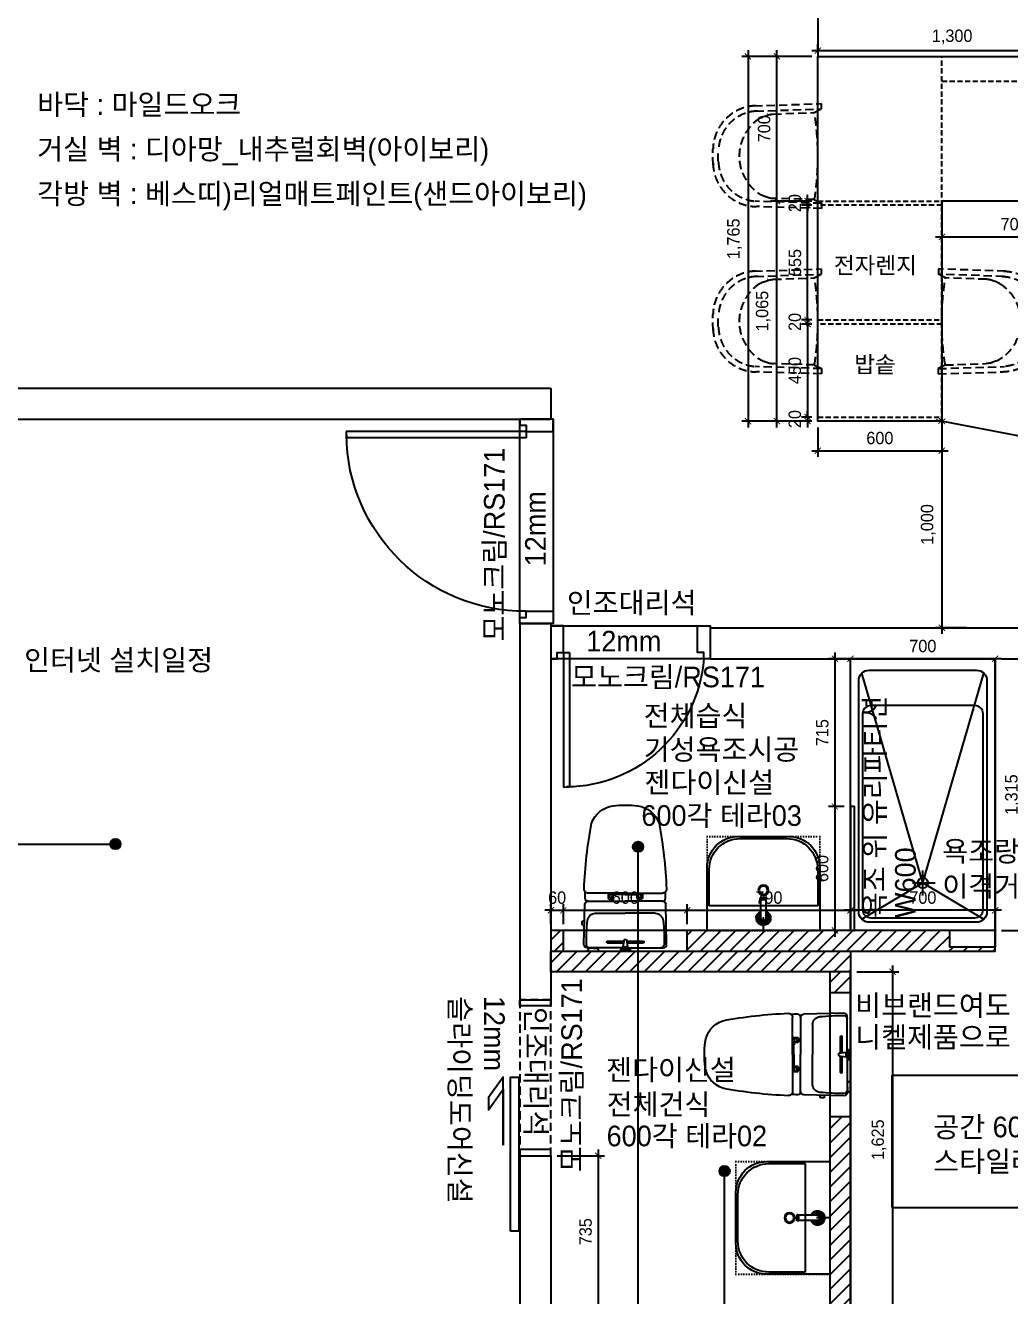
# Model space of a CAD drawing. Header units: inches. Extents: x 180277 to 249577, y 30223 to 92457.
# Drawn here: x 187395 to 192163, y 58003 to 64155 of the extents above; entities that cross this region are included whole.
import ezdxf

# ---------------------------------------------------------------- set-up
doc = ezdxf.new("R2010")
doc.units = ezdxf.units.IN
doc.header["$LTSCALE"] = 50
doc.header["$MEASUREMENT"] = 0
doc.header["$PDSIZE"] = 700.071425
for name, pattern in [('DASHED', [0.75, 0.5, -0.25]), ('DASHEDX2', [1.5, 1, -0.5]), ('DH-HID2', [1.2, 0.8, -0.4]), ('DOT', [0.25, 0, -0.25]), ('HIDDEN', [0.375, 0.25, -0.125])]:
    doc.linetypes.add(name, pattern=pattern)
for name, color, linetype in [('0-ELC TEXT', 7, 'Continuous'), ('02-WAL', 2, 'Continuous'), ('03-WAL NEW', 3, 'Continuous'), ('06-FUR', 6, 'Continuous'), ('07-DIM WAL', 5, 'Continuous'), ('2-con', 2, 'Continuous'), ('CO-BATH', 6, 'Continuous'), ('CO-DO-FR', 7, 'Continuous'), ('CO-DOOR', 8, 'Continuous'), ('fin', 5, 'Continuous'), ('FU-FURM', 251, 'DH-HID2'), ('FUR', 8, 'DASHED'), ('HL', 6, 'HIDDEN'), ('도면층4', 4, 'Continuous'), ('도면층5', 5, 'Continuous')]:
    doc.layers.add(name, color=color, linetype=linetype)
doc.styles.add('HY 울릉도 L', font='')
doc.styles.add('코레일둥고', font='Korail_Round_Gothic_Medium.ttf')
doc.styles.get('HY 울릉도 L').set_extended_font_data('HY울릉도L')
doc.dimstyles.new('30', dxfattribs={"dimscale": 30, "dimtxt": 2, "dimasz": 1, "dimexe": 1, "dimexo": 1, "dimgap": 1, "dimtad": 1, "dimdec": 0, "dimrnd": 0.05, "dimdsep": 46, "dimlunit": 6, "dimtxsty": 'HY 울릉도 L', "dimblk": 'ARCHTICK', "dimcen": 2.5, "dimdle": 1, "dimclrd": 133, "dimclre": 133, "dimclrt": 30, "dimadec": 0, "dimazin": 0, "dimtfac": 1, "dimtdec": 0, "dimtix": 1, "dimtmove": 2, "dimatfit": 3, "dimldrblk": 'ARCHTICK', "dimfxl": 0, "dimlwd": -1, "dimlwe": -1, "dimarcsym": 0})
pattern_1 = [(45, (109350.66, 0), (-35.35534, 35.35534), [])]

# ---------------------------------------------------------------- blocks, each defined once
blk = doc.blocks.new('fff')
at = {"layer": '02-WAL'}
blk.add_line((80428, 62807.5), (80588, 62807.5), dxfattribs=at)
at = {"layer": '2-con'}
for p, q in [((80438, 66372.5), (80438, 67107.5)), ((80588, 66372.5), (80588, 67107.5)), ((82038, 65382.5), (82038, 67107.5)), ((82238, 65982.5), (82238, 66622.5)), ((82238, 66622.5), (82888, 66622.5)), ((80438, 66372.5), (80588, 66372.5)), ((82238, 65982.5), (82888, 65982.5)), ((80438, 63797.5), (80438, 65617.5)), ((80438, 65617.5), (80588, 65617.5)), ((80588, 63937.5), (80588, 65617.5)), ((82038, 65382.5), (82738, 65382.5)), ((82738, 65382.5), (82738, 63967.5)), ((80588, 63797.5), (80588, 63937.5)), ((81358, 63817.5), (81358, 63967.5)), ((81358, 63967.5), (82738, 63967.5)), ((80438, 63797.5), (80588, 63797.5)), ((81358, 63817.5), (82958, 63817.5)), ((76738, 62807.5), (80588, 62807.5)), ((80588, 62657.5), (80588, 62807.5)), ((76588, 62657.5), (80588, 62657.5)), ((81880, 61052.5), (84943, 61052.5)), ((81880, 60812.5), (81880, 61052.5))]:
    blk.add_line(p, q, dxfattribs=at)
at = {"layer": '도면층4'}
for p, q in [((80648, 63937.5), (80648, 64588.1)), ((80648, 64588.1), (80678, 64587.5)), ((80678, 63937.5), (80678, 64587.5)), ((81358, 63967.5), (80588, 63967.5)), ((80648, 63937.5), (80678, 63937.5)), ((80438, 63797.5), (80438, 62807.5)), ((80588, 63807.5), (81358, 63807.5)), ((80598, 62807.5), (80598, 63797.5)), ((79597.4, 62867.5), (79598, 62897.5)), ((80468, 62897.5), (79598, 62897.5)), ((80468, 62867.5), (80468, 62897.5)), ((80468, 62867.5), (79597.4, 62867.5))]:
    blk.add_line(p, q, dxfattribs=at)
for points in [[(80588, 63967.5), (80618, 63967.5), (80618, 63937.5), (80648, 63937.5), (80648, 63807.5), (80618, 63807.5), (80618, 63807.5), (80588, 63807.5), (80588, 63967.5)], [(81358, 63967.5), (81328, 63967.5), (81328, 63937.5), (81298, 63937.5), (81298, 63807.5), (81328, 63807.5), (81328, 63807.5), (81358, 63807.5), (81358, 63967.5)], [(80438, 63797.5), (80438, 63767.5), (80468, 63767.5), (80468, 63737.5), (80598, 63737.5), (80598, 63767.5), (80598, 63767.5), (80598, 63797.5), (80438, 63797.5)], [(80438, 62807.5), (80438, 62837.5), (80468, 62837.5), (80468, 62867.5), (80598, 62867.5), (80598, 62837.5), (80598, 62837.5), (80598, 62807.5), (80438, 62807.5)]]:
    blk.add_lwpolyline(points, dxfattribs=at)
at = {"layer": '도면층5'}
for centre, radius, start, end in [((80658.1, 63915.9), 671.9, 4.40731, 89.57837), ((80461.2, 62874), 863.5, 89.54883, 179.43645)]:
    blk.add_arc(centre, radius, start, end, dxfattribs=at)
blk = doc.blocks.new('A$C4B2D31F0')
at = {"layer": 'fin', "color": 4}
for p, q in [((185, 690.9), (20.4, 690.9)), ((37.2, 692.3), (24.7, 692.3)), ((37.2, 692.3), (49.7, 692.3)), ((200.9, 690.9), (365.5, 690.9)), ((47.7, 523.7), (192.9, 523.7)), ((338.2, 523.7), (192.9, 523.7)), ((12.6, 465.9), (192.9, 465.9)), ((373.3, 465.9), (192.9, 465.9)), ((192.9, 426.6), (13.7, 426.6)), ((192.9, 426.6), (372.2, 426.6))]:
    blk.add_line(p, q, dxfattribs=at)
for points in [[(20.4, 690.9), (7.9, 690.9, 0.421209), (-7.1, 675.5), (-2.4, 480.5, 0.001659)], [(365.5, 690.9), (378, 690.9, -0.421209), (392.9, 675.5), (388.3, 480.5, -0.001659)], [(12.6, 465.9, 0.371724), (-1.8, 451.2, 0.003515), (-1, 420.3, 0.320541)], [(373.3, 465.9, -0.371724), (387.7, 451.2, -0.003515), (386.9, 420.3, -0.320541)]]:
    blk.add_lwpolyline(points, format="xyb", dxfattribs=at)
for centre, radius, start, end in [((20.4, 674.9), 16, 90, 179.31159), ((24.7, 707.3), 15, 180, 270), ((49.7, 707.3), 15, 270, 0), ((365.5, 674.9), 16, 0.68841, 90), ((1004.3, 663.1), 1000, 179.31159, 185.94375), ((-618.4, 663.1), 1000, 354.05625, 0.68841), ((49.4, 563.7), 40, 185.94375, 267.51291), ((336.5, 563.7), 40, 272.48709, 354.05625), ((12.6, 480.9), 15, 181.36509, 270), ((373.3, 480.9), 15, 270, 358.63491), ((13.7, 406.6), 20, 90, 182.3333), ((2197.7, 495.6), 2205.9, 182.3333, 190.60807), ((-1811.8, 495.6), 2205.9, 349.39193, 357.6667), ((372.2, 406.6), 20, 357.6667, 90), ((148.7, 128.9), 125.5, 198.2964, 263.42408), ((237.2, 128.9), 125.5, 276.57592, 341.7036), ((192.9, 405.9), 405.9, 261.69926, 270), ((192.9, 405.9), 405.9, 270, 278.30074)]:
    blk.add_arc(centre, radius, start, end, dxfattribs=at)
at = {"layer": 'HL', "linetype": 'Continuous'}
for p, q in [((168.9, 697.3), (168.9, 707.3)), ((168.9, 697.3), (216.9, 697.3)), ((186, 692.5), (180.6, 697.3)), ((181.6, 685.5), (186, 692.5)), ((187, 651.2), (181.6, 685.5)), ((181.6, 685.5), (204.3, 685.5)), ((186, 692.5), (199.9, 692.5)), ((198.9, 651.2), (204.3, 685.5)), ((199.9, 692.5), (205.3, 697.3)), ((204.3, 685.5), (199.9, 692.5)), ((216.9, 697.3), (216.9, 707.3)), ((106.4, 666.3), (184.4, 666.3)), ((106.4, 659.3), (185.5, 659.3)), ((187, 651.2), (198.9, 651.2)), ((200.4, 659.3), (279.4, 659.3)), ((201.4, 666.3), (279.4, 666.3)), ((-16, 576.9), (-16, 564.8)), ((-12, 580.9), (-4.8, 580.9)), ((-12, 560.8), (-4.3, 560.8)), ((192.9, 433.7), (146.6, 433.7)), ((192.9, 433.7), (239.3, 433.7))]:
    blk.add_line(p, q, dxfattribs=at)
for points in [[(110.4, 426.6), (110.4, 450.8, -0.414214), (114.4, 454.8), (130.9, 454.8, -0.414214), (134.9, 450.8), (134.9, 435.2), (134.9, 426.6)], [(134.9, 435.2), (144.6, 435.2, -0.414214), (146.6, 433.2), (146.6, 426.6)], [(251, 435.2), (241.3, 435.2, 0.414214), (239.3, 433.2), (239.3, 426.6)], [(275.5, 426.6), (275.5, 450.8, 0.414214), (271.5, 454.8), (255, 454.8, 0.414214), (251, 450.8), (251, 435.2), (251, 426.6)]]:
    blk.add_lwpolyline(points, format="xyb", dxfattribs=at)
for centre in [(122.9, 440.9), (262.9, 440.9)]:
    blk.add_circle(centre, 8, dxfattribs=at)
for centre, radius, start, end in [((106.4, 662.8), 3.5, 90, 270), ((279.4, 662.8), 3.5, 270, 90), ((-12, 576.9), 4, 90, 180), ((-12, 564.8), 4, 180, 270)]:
    blk.add_arc(centre, radius, start, end, dxfattribs=at)
blk = doc.blocks.new('B-003')
blk.add_line((0, 0), (0, -65))
at = {"layer": 'CO-BATH'}
for p, q in [((272.5, 0), (-272.5, 0)), ((272.5, -305), (272.5, 0)), ((-272.5, 0), (-272.5, -305)), ((-122.5, -455), (122.5, -455))]:
    blk.add_line(p, q, dxfattribs=at)
at = {"layer": 'CO-BATH', "color": 8}
for p, q in [((-12.5, -60), (-12.5, -150.5)), ((12.5, -60), (12.5, -150.5)), ((-262.5, -120), (-262.5, -295)), ((262.5, -120), (-262.5, -120)), ((262.5, -295), (262.5, -120)), ((-14.5, -155.5), (-14.5, -160.5)), ((-14.5, -160.5), (14.5, -160.5)), ((-13.5, -150.5), (-13.5, -155.5)), ((13.5, -150.5), (13.5, -155.5)), ((14.5, -155.5), (14.5, -160.5)), ((-112.5, -445), (112.5, -445))]:
    blk.add_line(p, q, dxfattribs=at)
at = {"layer": 'CO-BATH', "color": 251}
for p, q in [((-14.5, -155.5), (14.5, -155.5)), ((-13.5, -150.5), (13.5, -150.5))]:
    blk.add_line(p, q, dxfattribs=at)
at = {"layer": 'CO-BATH', "color": 8, "linetype": 'DOT'}
blk.add_lwpolyline([(-272.5, -455), (272.5, -455), (272.5, 0), (-272.5, 0)], close=True, dxfattribs=at)
at = {"layer": 'CO-BATH', "color": 8}
blk.add_circle((0, -195), 25, dxfattribs=at)
at = {"layer": 'CO-BATH', "color": 251}
blk.add_circle((0, -195), 20, dxfattribs=at)
at = {"layer": 'CO-BATH', "color": 8}
for centre, radius, start, end in [((0, -60), 35, 290.92481, 249.07514), ((0, -60), 12.5, 359.99998, 179.99998), ((-112.5, -295), 150, 180, 270), ((112.5, -295), 150, 270, 0)]:
    blk.add_arc(centre, radius, start, end, dxfattribs=at)
at = {"layer": 'CO-BATH', "color": 251}
for radius, start, end in [(30, 294.62429, 245.37566), (25, 299.99998, 239.99998), (18, 313.98294, 226.01701)]:
    blk.add_arc((0, -60), radius, start, end, dxfattribs=at)
at = {"layer": 'CO-BATH'}
for centre, start, end in [((-122.5, -305), 180, 270), ((122.5, -305), 270, 0)]:
    blk.add_arc(centre, 150, start, end, dxfattribs=at)
blk = doc.blocks.new('F-122')
at = {"layer": 'FU-FURM'}
for p, q in [((-44.5, 507.6), (33.4, 507.7)), ((-26.5, 482.3), (26.6, 482.3)), ((243, 308.1), (253.9, -16.6)), ((-253.8, -17.2), (-244.1, 296.9)), ((-228.4, -17.2), (-218.5, 303.3)), ((-197.7, 246.9), (-199.2, 242.4)), ((-196, 251.7), (-197.7, 246.9)), ((-194.1, 256.9), (-196, 251.7)), ((-192.1, 262.1), (-194.1, 256.9)), ((-189.9, 267.4), (-192.1, 262.1)), ((-187.7, 272.4), (-189.9, 267.4)), ((-185.5, 277.2), (-187.7, 272.4)), ((-183.3, 281.4), (-185.5, 277.2)), ((182.6, 281.9), (184.8, 277.6)), ((184.8, 277.6), (187.1, 272.9)), ((187.1, 272.9), (189.3, 267.8)), ((189.3, 267.8), (191.4, 262.6)), ((191.4, 262.6), (193.5, 257.3)), ((193.5, 257.3), (195.4, 252.2)), ((195.4, 252.2), (197.1, 247.4)), ((197.1, 247.4), (198.6, 242.9)), ((217.8, 301.5), (228.5, -16.6)), ((-210.5, 16.6), (-204.3, 215.2)), ((-203.9, 218.6), (-204.3, 215.2)), ((-203.6, 221.9), (-203.9, 218.6)), ((-203.2, 225.1), (-203.6, 221.9)), ((-202.7, 228.2), (-203.2, 225.1)), ((-202.1, 231.5), (-202.7, 228.2)), ((-201.3, 234.9), (-202.1, 231.5)), ((-200.3, 238.5), (-201.3, 234.9)), ((-199.2, 242.4), (-200.3, 238.5)), ((198.6, 242.9), (199.8, 239)), ((199.8, 239), (200.7, 235.4)), ((200.7, 235.4), (201.5, 232)), ((201.5, 232), (202.1, 228.7)), ((202.1, 228.7), (202.6, 225.6)), ((202.6, 225.6), (203, 222.4)), ((203, 222.4), (203.4, 219.1)), ((203.4, 219.1), (203.8, 215.7)), ((203.8, 215.7), (210.4, 17.1)), ((-211.6, 16.7), (-228.4, -17.2)), ((211.5, 17.2), (228.5, -16.6)), ((-228.4, -17.2), (-253.8, -17.2)), ((253.9, -16.6), (228.5, -16.6))]:
    blk.add_line(p, q, dxfattribs=at)
for centre, radius, start, end in [((-30.8, 294), 213.6, 90.90916, 178.7855), ((30.1, 294.1), 213.6, 1.35671, 89.233), ((-24.5, 286.7), 194.3, 90.90924, 178.78542), ((23.8, 286.8), 194.3, 1.35653, 89.23304), ((-0.2, 162.3), 218.5, 33.19496, 146.94725), ((-0.2, 162.3), 218.5, 158.34937, 158.47219), ((-0.2, 162.3), 218.5, 21.66998, 21.79281), ((-1.7, 1330.6), 1330.6, 260.92322, 279.2189)]:
    blk.add_arc(centre, radius, start, end, dxfattribs=at)
blk = doc.blocks.new('B-605-1')
at = {"layer": 'CO-BATH', "color": 251}
for p, q in [((-230, -350), (-1245.4, -54.6)), ((-230, -350), (-54.6, -54.6)), ((-230, -400), (-230, -290)), ((-230, -350), (-1245.4, -645.4)), ((-170, -350), (-290, -350)), ((-230, -350), (-54.6, -645.4))]:
    blk.add_line(p, q, dxfattribs=at)
at = {"layer": 'CO-BATH'}
blk.add_lwpolyline([(-1315, 0), (0, 0), (0, -700), (-1315, -700)], close=True, dxfattribs=at)
at = {"layer": 'CO-BATH', "color": 8}
blk.add_lwpolyline([(-40, -350), (-40, -610, -0.414214), (-90, -660), (-1210, -660, -0.414214), (-1260, -610), (-1260, -90, -0.414214), (-1210, -40), (-90, -40, -0.414214), (-40, -90), (-40, -350)], format="xyb", close=True, dxfattribs=at)
at = {"layer": 'CO-BATH', "color": 251}
blk.add_lwpolyline([(-60, -350), (-60, -600, -0.414214), (-100, -640), (-1050, -640, -0.414214), (-1090, -600), (-1090, -100, -0.414214), (-1050, -60), (-100, -60, -0.414214), (-60, -100)], format="xyb", close=True, dxfattribs=at)
blk.add_ellipse((-230, -350), major_axis=(-17.7, 17.7), ratio=1, dxfattribs=at)
blk = doc.blocks.new('_ArchTick')
at = {"color": 0, "linetype": 'ByBlock', "const_width": 0.15}
blk.add_lwpolyline([(-0.5, -0.5), (0.5, 0.5)], dxfattribs=at)
blk = doc.blocks.new('*D171')
at = {"layer": '07-DIM WAL', "color": 133}
for p, q in [((191180.7, 62699.6), (191180.7, 63314.6)), ((191200.7, 63284.6), (191150.7, 63284.6)), ((191200.7, 62729.6), (191150.7, 62729.6))]:
    blk.add_line(p, q, dxfattribs=at)
at = {"layer": 'Defpoints', "color": 0}
for p in [(191180.7, 63284.6), (191230.7, 63284.6), (191230.7, 62729.6)]:
    blk.add_point(p, dxfattribs=at)
at = {"layer": '07-DIM WAL', "color": 133, "xscale": 30, "yscale": 30, "zscale": 30}
for p, rotation in [((191180.7, 63284.6), 90), ((191180.7, 62729.6), 270)]:
    blk.add_blockref('_ArchTick', p, dxfattribs=dict(at, rotation=rotation))
at = {"layer": '07-DIM WAL', "color": 30, "insert": (191120, 63007.1), "char_height": 60, "attachment_point": 5, "rotation": 90, "style": 'HY 울릉도 L'}
blk.add_mtext('555', dxfattribs=at)
blk = doc.blocks.new('*D172')
at = {"layer": '07-DIM WAL', "color": 133}
for p, q in [((191180.7, 62729.6), (191180.7, 62759.6)), ((191200.7, 62729.6), (191150.7, 62729.6)), ((191200.7, 62709.6), (191150.7, 62709.6)), ((191180.7, 62729.6), (191180.7, 62709.6)), ((191180.7, 62709.6), (191180.7, 62679.6))]:
    blk.add_line(p, q, dxfattribs=at)
at = {"layer": 'Defpoints', "color": 0}
for p in [(191180.7, 62709.6), (191230.7, 62729.6), (191230.7, 62709.6)]:
    blk.add_point(p, dxfattribs=at)
at = {"layer": '07-DIM WAL', "color": 133, "xscale": 30, "yscale": 30, "zscale": 30}
for p, rotation in [((191180.7, 62729.6), 270), ((191180.7, 62709.6), 90)]:
    blk.add_blockref('_ArchTick', p, dxfattribs=dict(at, rotation=rotation))
at = {"layer": '07-DIM WAL', "color": 30, "insert": (191119.4, 62719.6), "char_height": 60, "attachment_point": 5, "rotation": 90, "style": 'HY 울릉도 L'}
blk.add_mtext('20', dxfattribs=at)
blk = doc.blocks.new('*D173')
at = {"layer": '07-DIM WAL', "color": 133}
for p, q in [((191200.7, 62709.6), (191150.7, 62709.6)), ((191180.7, 62739.6), (191180.7, 62229.6)), ((191200.7, 62259.6), (191150.7, 62259.6))]:
    blk.add_line(p, q, dxfattribs=at)
at = {"layer": 'Defpoints', "color": 0}
for p in [(191230.7, 62709.6), (191180.7, 62259.6), (191230.7, 62259.6)]:
    blk.add_point(p, dxfattribs=at)
at = {"layer": '07-DIM WAL', "color": 133, "xscale": 30, "yscale": 30, "zscale": 30}
for p, rotation in [((191180.7, 62709.6), 90), ((191180.7, 62259.6), 270)]:
    blk.add_blockref('_ArchTick', p, dxfattribs=dict(at, rotation=rotation))
at = {"layer": '07-DIM WAL', "color": 30, "insert": (191119.4, 62484.6), "char_height": 60, "attachment_point": 5, "rotation": 90, "style": 'HY 울릉도 L'}
blk.add_mtext('450', dxfattribs=at)
blk = doc.blocks.new('*D174')
at = {"layer": '07-DIM WAL', "color": 133}
for p, q in [((191200.7, 62259.6), (191150.7, 62259.6)), ((191180.7, 62259.6), (191180.7, 62289.6)), ((191180.7, 62259.6), (191180.7, 62239.6)), ((191200.7, 62239.6), (191150.7, 62239.6)), ((191180.7, 62239.6), (191180.7, 62209.6))]:
    blk.add_line(p, q, dxfattribs=at)
at = {"layer": 'Defpoints', "color": 0}
for p in [(191230.7, 62259.6), (191180.7, 62239.6), (191230.7, 62239.6)]:
    blk.add_point(p, dxfattribs=at)
at = {"layer": '07-DIM WAL', "color": 133, "xscale": 30, "yscale": 30, "zscale": 30}
for p, rotation in [((191180.7, 62259.6), 270), ((191180.7, 62239.6), 90)]:
    blk.add_blockref('_ArchTick', p, dxfattribs=dict(at, rotation=rotation))
at = {"layer": '07-DIM WAL', "color": 30, "insert": (191119.4, 62249.6), "char_height": 60, "attachment_point": 5, "rotation": 90, "style": 'HY 울릉도 L'}
blk.add_mtext('20', dxfattribs=at)
blk = doc.blocks.new('*D176')
at = {"layer": '07-DIM WAL', "color": 133}
for p, q in [((191230.7, 62209.6), (191230.7, 62066.2)), ((191830.7, 62209.6), (191830.7, 62066.2)), ((191200.7, 62096.2), (191860.7, 62096.2))]:
    blk.add_line(p, q, dxfattribs=at)
at = {"layer": 'Defpoints', "color": 0}
for p in [(191230.7, 62239.6), (191830.7, 62239.6), (191830.7, 62096.2)]:
    blk.add_point(p, dxfattribs=at)
at = {"layer": '07-DIM WAL', "color": 133, "xscale": 30, "yscale": 30, "zscale": 30, "rotation": 180}
blk.add_blockref('_ArchTick', (191230.7, 62096.2), dxfattribs=at)
at = {"layer": '07-DIM WAL', "color": 133, "xscale": 30, "yscale": 30, "zscale": 30}
blk.add_blockref('_ArchTick', (191830.7, 62096.2), dxfattribs=at)
at = {"layer": '07-DIM WAL', "color": 30, "insert": (191530.7, 62157.5), "char_height": 60, "attachment_point": 5, "style": 'HY 울릉도 L'}
blk.add_mtext('600', dxfattribs=at)
blk = doc.blocks.new('*D178')
at = {"layer": '07-DIM WAL', "color": 133}
for p, q in [((191200.7, 63304.6), (191002, 63304.6)), ((191032, 62209.6), (191032, 63334.6)), ((191200.7, 62239.6), (191002, 62239.6))]:
    blk.add_line(p, q, dxfattribs=at)
at = {"layer": 'Defpoints', "color": 0}
for p in [(191032, 63304.6), (191230.7, 63304.6), (191230.7, 62239.6)]:
    blk.add_point(p, dxfattribs=at)
at = {"layer": '07-DIM WAL', "color": 133, "xscale": 30, "yscale": 30, "zscale": 30}
for p, rotation in [((191032, 63304.6), 90), ((191032, 62239.6), 270)]:
    blk.add_blockref('_ArchTick', p, dxfattribs=dict(at, rotation=rotation))
at = {"layer": '07-DIM WAL', "color": 30, "insert": (190966.1, 62772.1), "char_height": 60, "attachment_point": 5, "rotation": 90, "style": 'HY 울릉도 L'}
blk.add_mtext('1,065', dxfattribs=at)
blk = doc.blocks.new('*D179')
at = {"layer": '07-DIM WAL', "color": 133}
for p, q in [((191200.7, 63304.6), (191150.7, 63304.6)), ((191180.7, 63304.6), (191180.7, 63334.6)), ((191180.7, 63284.6), (191180.7, 63304.6)), ((191200.7, 63284.6), (191150.7, 63284.6)), ((191180.7, 63284.6), (191180.7, 63254.6))]:
    blk.add_line(p, q, dxfattribs=at)
at = {"layer": 'Defpoints', "color": 0}
for p in [(191180.7, 63304.6), (191230.7, 63304.6), (191230.7, 63284.6)]:
    blk.add_point(p, dxfattribs=at)
at = {"layer": '07-DIM WAL', "color": 133, "xscale": 30, "yscale": 30, "zscale": 30}
for p, rotation in [((191180.7, 63304.6), 270), ((191180.7, 63284.6), 90)]:
    blk.add_blockref('_ArchTick', p, dxfattribs=dict(at, rotation=rotation))
at = {"layer": '07-DIM WAL', "color": 30, "insert": (191119.4, 63294.6), "char_height": 60, "attachment_point": 5, "rotation": 90, "style": 'HY 울릉도 L'}
blk.add_mtext('20', dxfattribs=at)
blk = doc.blocks.new('*D180')
at = {"layer": '07-DIM WAL', "color": 133}
for p, q in [((191200.7, 64004.6), (191002, 64004.6)), ((191032, 63274.6), (191032, 64034.6)), ((191200.7, 63304.6), (191002, 63304.6))]:
    blk.add_line(p, q, dxfattribs=at)
at = {"layer": 'Defpoints', "color": 0}
for p in [(191032, 64004.6), (191230.7, 64004.6), (191230.7, 63304.6)]:
    blk.add_point(p, dxfattribs=at)
at = {"layer": '07-DIM WAL', "color": 133, "xscale": 30, "yscale": 30, "zscale": 30}
for p, rotation in [((191032, 64004.6), 90), ((191032, 63304.6), 270)]:
    blk.add_blockref('_ArchTick', p, dxfattribs=dict(at, rotation=rotation))
at = {"layer": '07-DIM WAL', "color": 30, "insert": (190970.8, 63654.6), "char_height": 60, "attachment_point": 5, "rotation": 90, "style": 'HY 울릉도 L'}
blk.add_mtext('700', dxfattribs=at)
blk = doc.blocks.new('*D181')
at = {"layer": '07-DIM WAL', "color": 133}
for p, q in [((191200.7, 64004.6), (190862.5, 64004.6)), ((190892.5, 64034.6), (190892.5, 62209.6)), ((191200.7, 62239.6), (190862.5, 62239.6))]:
    blk.add_line(p, q, dxfattribs=at)
at = {"layer": 'Defpoints', "color": 0}
for p in [(191230.7, 64004.6), (190892.5, 62239.6), (191230.7, 62239.6)]:
    blk.add_point(p, dxfattribs=at)
at = {"layer": '07-DIM WAL', "color": 133, "xscale": 30, "yscale": 30, "zscale": 30}
for p, rotation in [((190892.5, 64004.6), 90), ((190892.5, 62239.6), 270)]:
    blk.add_blockref('_ArchTick', p, dxfattribs=dict(at, rotation=rotation))
at = {"layer": '07-DIM WAL', "color": 30, "insert": (190827.2, 63122.1), "char_height": 60, "attachment_point": 5, "rotation": 90, "style": 'HY 울릉도 L'}
blk.add_mtext('1,765', dxfattribs=at)
blk = doc.blocks.new('*D182')
at = {"layer": '07-DIM WAL', "color": 133}
for p, q in [((191230.7, 64034.6), (191230.7, 64063.2)), ((192530.7, 64034.6), (192530.7, 64063.2)), ((191200.7, 64033.2), (192560.7, 64033.2))]:
    blk.add_line(p, q, dxfattribs=at)
at = {"layer": 'Defpoints', "color": 0}
for p in [(191230.7, 64004.6), (192530.7, 64033.2), (192530.7, 64004.6)]:
    blk.add_point(p, dxfattribs=at)
at = {"layer": '07-DIM WAL', "color": 133, "xscale": 30, "yscale": 30, "zscale": 30, "rotation": 180}
blk.add_blockref('_ArchTick', (191230.7, 64033.2), dxfattribs=at)
at = {"layer": '07-DIM WAL', "color": 133, "xscale": 30, "yscale": 30, "zscale": 30}
blk.add_blockref('_ArchTick', (192530.7, 64033.2), dxfattribs=at)
at = {"layer": '07-DIM WAL', "color": 30, "insert": (191880.7, 64099.1), "char_height": 60, "attachment_point": 5, "style": 'HY 울릉도 L'}
blk.add_mtext('1,300', dxfattribs=at)
blk = doc.blocks.new('D-105')
at = {"layer": 'CO-DO-FR'}
for points in [[(0, 250), (30, 250), (30, 100), (0, 100)], [(725, 100), (755, 100), (755, 250), (725, 250)]]:
    blk.add_lwpolyline(points, close=True, dxfattribs=at)
at = {"layer": 'CO-DOOR', "color": 251, "linetype": 'DH-HID2'}
blk.add_lwpolyline([(0, 100), (0, 250), (755, 250), (755, 100), (0, 100), (0, 100)], dxfattribs=at)
at = {"layer": 'CO-DOOR'}
blk.add_lwpolyline([(-365, 55), (380, 55), (380, 95), (-365, 95)], close=True, dxfattribs=at)
at = {"layer": 'CO-DOOR', "color": 1}
blk.add_lwpolyline([(50.8, 19.4), (380, 19.4), (281.4, -52.9), (223, -52.9), (321.7, 19.4), (50.8, 19.4)], close=True, dxfattribs=at)
blk = doc.blocks.new('*D256')
at = {"layer": '07-DIM WAL', "color": 133}
for p, q in [((190167.9, 58714.6), (190167.9, 57919.6)), ((189968.7, 58684.6), (190197.9, 58684.6)), ((189968.7, 57949.6), (190197.9, 57949.6))]:
    blk.add_line(p, q, dxfattribs=at)
at = {"layer": 'Defpoints', "color": 0}
for p in [(189938.7, 58684.6), (189938.7, 57949.6), (190167.9, 57949.6)]:
    blk.add_point(p, dxfattribs=at)
at = {"layer": '07-DIM WAL', "color": 133, "xscale": 30, "yscale": 30, "zscale": 30}
for p, rotation in [((190167.9, 58684.6), 90), ((190167.9, 57949.6), 270)]:
    blk.add_blockref('_ArchTick', p, dxfattribs=dict(at, rotation=rotation))
at = {"layer": '07-DIM WAL', "color": 30, "insert": (190106.5, 58317.1), "char_height": 60, "attachment_point": 5, "rotation": 90, "style": 'HY 울릉도 L'}
blk.add_mtext('735', dxfattribs=at)
blk = doc.blocks.new('*D257')
at = {"layer": '07-DIM WAL', "color": 133}
for p, q in [((191418.7, 59574.6), (191622.1, 59574.6)), ((191592.1, 59604.6), (191592.1, 57919.6)), ((191418.7, 57949.6), (191622.1, 57949.6))]:
    blk.add_line(p, q, dxfattribs=at)
at = {"layer": 'Defpoints', "color": 0}
for p in [(191388.7, 59574.6), (191388.7, 57949.6), (191592.1, 57949.6)]:
    blk.add_point(p, dxfattribs=at)
at = {"layer": '07-DIM WAL', "color": 133, "xscale": 30, "yscale": 30, "zscale": 30}
for p, rotation in [((191592.1, 59574.6), 90), ((191592.1, 57949.6), 270)]:
    blk.add_blockref('_ArchTick', p, dxfattribs=dict(at, rotation=rotation))
at = {"layer": '07-DIM WAL', "color": 30, "insert": (191526.2, 58762.1), "char_height": 60, "attachment_point": 5, "rotation": 90, "style": 'HY 울릉도 L'}
blk.add_mtext('1,625', dxfattribs=at)
blk = doc.blocks.new('*D264')
at = {"layer": '07-DIM WAL', "color": 133}
blk.add_line((191801.2, 62245.3), (193423.1, 61933.9), dxfattribs=at)
at = {"layer": 'Defpoints', "color": 0}
for p in [(191830.7, 62239.6), (193393.7, 61939.6), (193393.7, 61939.6)]:
    blk.add_point(p, dxfattribs=at)
at = {"layer": '07-DIM WAL', "color": 133, "xscale": 30, "yscale": 30, "zscale": 30}
for p, rotation in [((191830.7, 62239.6), 169.1348687082155), ((193393.7, 61939.6), 349.1348687082155)]:
    blk.add_blockref('_ArchTick', p, dxfattribs=dict(at, rotation=rotation))
at = {"layer": '07-DIM WAL', "color": 30, "insert": (192624.6, 62154.4), "char_height": 60, "attachment_point": 5, "rotation": 349.13487, "style": 'HY 울릉도 L'}
blk.add_mtext('1,592', dxfattribs=at)
blk = doc.blocks.new('*D268')
at = {"layer": '2-con', "color": 133}
for p, q in [((191830.7, 63274.6), (191830.7, 63101.4)), ((192530.7, 63274.6), (192530.7, 63101.4)), ((191800.7, 63131.4), (192560.7, 63131.4))]:
    blk.add_line(p, q, dxfattribs=at)
at = {"layer": 'Defpoints', "color": 0}
for p in [(191830.7, 63304.6), (192530.7, 63304.6), (192530.7, 63131.4)]:
    blk.add_point(p, dxfattribs=at)
at = {"layer": '2-con', "color": 133, "xscale": 30, "yscale": 30, "zscale": 30, "rotation": 180}
blk.add_blockref('_ArchTick', (191830.7, 63131.4), dxfattribs=at)
at = {"layer": '2-con', "color": 133, "xscale": 30, "yscale": 30, "zscale": 30}
blk.add_blockref('_ArchTick', (192530.7, 63131.4), dxfattribs=at)
at = {"layer": '2-con', "color": 30, "insert": (192180.7, 63192.6), "char_height": 60, "attachment_point": 5, "style": 'HY 울릉도 L'}
blk.add_mtext('700', dxfattribs=at)
blk = doc.blocks.new('*D349')
at = {"layer": '07-DIM WAL', "color": 133}
for p, q in [((192118.7, 61089.6), (192268.7, 61089.6)), ((192238.7, 61119.6), (192238.7, 59744.6)), ((192118.7, 59774.6), (192268.7, 59774.6))]:
    blk.add_line(p, q, dxfattribs=at)
at = {"layer": 'Defpoints', "color": 0}
for p in [(192088.7, 61089.6), (192088.7, 59774.6), (192238.7, 59774.6)]:
    blk.add_point(p, dxfattribs=at)
at = {"layer": '07-DIM WAL', "color": 133, "xscale": 30, "yscale": 30, "zscale": 30}
for p, rotation in [((192238.7, 61089.6), 90), ((192238.7, 59774.6), 270)]:
    blk.add_blockref('_ArchTick', p, dxfattribs=dict(at, rotation=rotation))
at = {"layer": '07-DIM WAL', "color": 30, "insert": (192172.7, 60432.1), "char_height": 60, "attachment_point": 5, "rotation": 90, "style": 'HY 울릉도 L'}
blk.add_mtext('1,315', dxfattribs=at)
blk = doc.blocks.new('*D350')
at = {"color": 133}
blk.add_line((192118.7, 61089.6), (191358.7, 61089.6), dxfattribs=at)
at = {"layer": 'Defpoints', "color": 0}
for p in [(191388.7, 61089.6), (191388.7, 61089.6), (192088.7, 61089.6)]:
    blk.add_point(p, dxfattribs=at)
at = {"color": 133, "xscale": 30, "yscale": 30, "zscale": 30, "rotation": 180}
blk.add_blockref('_ArchTick', (191388.7, 61089.6), dxfattribs=at)
at = {"color": 133, "xscale": 30, "yscale": 30, "zscale": 30}
blk.add_blockref('_ArchTick', (192088.7, 61089.6), dxfattribs=at)
at = {"color": 30, "insert": (191738.7, 61150.9), "char_height": 60, "attachment_point": 5, "style": 'HY 울릉도 L'}
blk.add_mtext('700', dxfattribs=at)
blk = doc.blocks.new('*D351')
at = {"color": 133}
for p, q in [((189938.7, 59872.3), (189908.7, 59872.3)), ((189938.7, 59804.6), (189938.7, 59902.3)), ((189938.7, 59872.3), (189998.7, 59872.3)), ((189998.7, 59804.6), (189998.7, 59902.3)), ((189998.7, 59872.3), (190028.7, 59872.3))]:
    blk.add_line(p, q, dxfattribs=at)
at = {"layer": 'Defpoints', "color": 0}
for p in [(189998.7, 59872.3), (189938.7, 59774.6), (189998.7, 59774.6)]:
    blk.add_point(p, dxfattribs=at)
at = {"color": 133, "xscale": 30, "yscale": 30, "zscale": 30}
blk.add_blockref('_ArchTick', (189938.7, 59872.3), dxfattribs=at)
at = {"color": 133, "xscale": 30, "yscale": 30, "zscale": 30, "rotation": 180}
blk.add_blockref('_ArchTick', (189998.7, 59872.3), dxfattribs=at)
at = {"color": 30, "insert": (189968.7, 59933.5), "char_height": 60, "attachment_point": 5, "style": 'HY 울릉도 L'}
blk.add_mtext('60', dxfattribs=at)
blk = doc.blocks.new('*D352')
at = {"color": 133}
for p, q in [((189968.7, 59872.3), (190628.7, 59872.3)), ((189998.7, 59804.6), (189998.7, 59902.3)), ((190598.7, 59804.6), (190598.7, 59902.3))]:
    blk.add_line(p, q, dxfattribs=at)
at = {"layer": 'Defpoints', "color": 0}
for p in [(190598.7, 59872.3), (189998.7, 59774.6), (190598.7, 59774.6)]:
    blk.add_point(p, dxfattribs=at)
at = {"color": 133, "xscale": 30, "yscale": 30, "zscale": 30, "rotation": 180}
blk.add_blockref('_ArchTick', (189998.7, 59872.3), dxfattribs=at)
at = {"color": 133, "xscale": 30, "yscale": 30, "zscale": 30}
blk.add_blockref('_ArchTick', (190598.7, 59872.3), dxfattribs=at)
at = {"color": 30, "insert": (190298.7, 59933.5), "char_height": 60, "attachment_point": 5, "style": 'HY 울릉도 L'}
blk.add_mtext('600', dxfattribs=at)
blk = doc.blocks.new('*D353')
at = {"color": 133}
for p, q in [((190568.7, 59872.3), (191418.7, 59872.3)), ((190598.7, 59804.6), (190598.7, 59902.3)), ((191388.7, 59804.6), (191388.7, 59902.3))]:
    blk.add_line(p, q, dxfattribs=at)
at = {"layer": 'Defpoints', "color": 0}
for p in [(191388.7, 59872.3), (190598.7, 59774.6), (191388.7, 59774.6)]:
    blk.add_point(p, dxfattribs=at)
at = {"color": 133, "xscale": 30, "yscale": 30, "zscale": 30, "rotation": 180}
blk.add_blockref('_ArchTick', (190598.7, 59872.3), dxfattribs=at)
at = {"color": 133, "xscale": 30, "yscale": 30, "zscale": 30}
blk.add_blockref('_ArchTick', (191388.7, 59872.3), dxfattribs=at)
at = {"color": 30, "insert": (190993.7, 59933.6), "char_height": 60, "attachment_point": 5, "style": 'HY 울릉도 L'}
blk.add_mtext('790', dxfattribs=at)
blk = doc.blocks.new('*D354')
at = {"color": 133}
for p, q in [((192118.7, 59872.3), (191358.7, 59872.3)), ((191388.7, 59804.6), (191388.7, 59902.3)), ((192088.7, 59804.6), (192088.7, 59902.3))]:
    blk.add_line(p, q, dxfattribs=at)
at = {"layer": 'Defpoints', "color": 0}
for p in [(191388.7, 59872.3), (191388.7, 59774.6), (192088.7, 59774.6)]:
    blk.add_point(p, dxfattribs=at)
at = {"color": 133, "xscale": 30, "yscale": 30, "zscale": 30, "rotation": 180}
blk.add_blockref('_ArchTick', (191388.7, 59872.3), dxfattribs=at)
at = {"color": 133, "xscale": 30, "yscale": 30, "zscale": 30}
blk.add_blockref('_ArchTick', (192088.7, 59872.3), dxfattribs=at)
at = {"color": 30, "insert": (191738.7, 59933.5), "char_height": 60, "attachment_point": 5, "style": 'HY 울릉도 L'}
blk.add_mtext('700', dxfattribs=at)
blk = doc.blocks.new('*D357')
at = {"layer": '06-FUR', "color": 133}
for p, q in [((191830.7, 62269.6), (191830.7, 61209.6)), ((191860.7, 62239.6), (191860.7, 62239.6)), ((191950.7, 61239.6), (191800.7, 61239.6))]:
    blk.add_line(p, q, dxfattribs=at)
at = {"layer": 'Defpoints', "color": 0}
for p in [(191830.7, 62239.6), (191830.7, 61239.6), (191980.7, 61239.6)]:
    blk.add_point(p, dxfattribs=at)
at = {"layer": '06-FUR', "color": 133, "xscale": 30, "yscale": 30, "zscale": 30}
for p, rotation in [((191830.7, 62239.6), 90), ((191830.7, 61239.6), 270)]:
    blk.add_blockref('_ArchTick', p, dxfattribs=dict(at, rotation=rotation))
at = {"layer": '06-FUR', "color": 30, "insert": (191764.7, 61739.6), "char_height": 60, "attachment_point": 5, "rotation": 90, "style": 'HY 울릉도 L'}
blk.add_mtext('1,000', dxfattribs=at)
blk = doc.blocks.new('*D437')
at = {"layer": '07-DIM WAL', "color": 133}
for p, q in [((191358.7, 61089.6), (191282.9, 61089.6)), ((191312.9, 61119.6), (191312.9, 60344.6)), ((191358.7, 60374.6), (191282.9, 60374.6))]:
    blk.add_line(p, q, dxfattribs=at)
at = {"layer": 'Defpoints', "color": 0}
for p in [(191388.7, 61089.6), (191312.9, 60374.6), (191388.7, 60374.6)]:
    blk.add_point(p, dxfattribs=at)
at = {"layer": '07-DIM WAL', "color": 133, "xscale": 30, "yscale": 30, "zscale": 30}
for p, rotation in [((191312.9, 61089.6), 90), ((191312.9, 60374.6), 270)]:
    blk.add_blockref('_ArchTick', p, dxfattribs=dict(at, rotation=rotation))
at = {"layer": '07-DIM WAL', "color": 30, "insert": (191252.3, 60732.1), "char_height": 60, "attachment_point": 5, "rotation": 90, "style": 'HY 울릉도 L'}
blk.add_mtext('715', dxfattribs=at)
blk = doc.blocks.new('*D438')
at = {"layer": '07-DIM WAL', "color": 133}
for p, q in [((191358.7, 60374.6), (191282.9, 60374.6)), ((191312.9, 60404.6), (191312.9, 59744.6)), ((191358.7, 59774.6), (191282.9, 59774.6))]:
    blk.add_line(p, q, dxfattribs=at)
at = {"layer": 'Defpoints', "color": 0}
for p in [(191388.7, 60374.6), (191312.9, 59774.6), (191388.7, 59774.6)]:
    blk.add_point(p, dxfattribs=at)
at = {"layer": '07-DIM WAL', "color": 133, "xscale": 30, "yscale": 30, "zscale": 30}
for p, rotation in [((191312.9, 60374.6), 90), ((191312.9, 59774.6), 270)]:
    blk.add_blockref('_ArchTick', p, dxfattribs=dict(at, rotation=rotation))
at = {"layer": '07-DIM WAL', "color": 30, "insert": (191251.7, 60074.6), "char_height": 60, "attachment_point": 5, "rotation": 90, "style": 'HY 울릉도 L'}
blk.add_mtext('600', dxfattribs=at)

msp = doc.modelspace()

# ---------------------------------------------------------------- hatches: boundary and pattern name
at = {"layer": '0-ELC TEXT'}
h = msp.add_hatch(color=256, dxfattribs=at)
h.dxf.hatch_style = 1
edge = h.paths.add_edge_path()
edge.add_arc((187830.9, 60193.2), 25, -180, 180)
h = msp.add_hatch(color=256, dxfattribs=at)
h.dxf.hatch_style = 1
edge = h.paths.add_edge_path()
edge.add_arc((190360.3, 60179.8), 25, 180, 540, ccw=False)
h = msp.add_hatch(color=256, dxfattribs=at)
h.dxf.hatch_style = 1
edge = h.paths.add_edge_path()
edge.add_arc((190779.2, 58610.4), 25, -360, 0)
at = {"layer": '03-WAL NEW'}
h = msp.add_hatch(dxfattribs=at)
h.set_pattern_fill('_USER', color=8, scale=50, angle=45, pattern_type=0)
h.set_pattern_definition(pattern_1)
h.paths.add_polyline_path([(189998.7, 59774.6), (189938.7, 59774.6), (189938.7, 59674.6), (189998.7, 59674.6)])
h.paths.add_polyline_path([(192088.7, 59774.6), (192088.7, 59694.6), (191868.7, 59694.6), (191868.7, 59774.6), (190598.7, 59774.6), (190598.7, 59674.6), (192088.7, 59674.6)])
h = msp.add_hatch(dxfattribs=at)
h.set_pattern_fill('_USER', color=8, scale=50, angle=45, pattern_type=0)
h.set_pattern_definition([(45, (0, 0), (-35.355339, 35.355339), [])])
h.paths.add_polyline_path([(191388.7, 59574.6), (189938.7, 59574.6), (189938.7, 59674.6), (191388.7, 59674.6)])
h = msp.add_hatch(dxfattribs=at)
h.set_pattern_fill('_USER', color=8, scale=50, angle=45, pattern_type=0)
h.set_pattern_definition(pattern_1)
h.paths.add_polyline_path([(191388.7, 59574.6), (191288.7, 59574.6), (191288.7, 59474.6), (191388.7, 59474.6)])
h.paths.add_polyline_path([(191388.7, 58874.6), (191288.7, 58874.6), (191288.7, 57949.6), (191388.7, 57949.6)])

# ---------------------------------------------------------------- linework, layer by layer
at = {"layer": '0-ELC TEXT'}
msp.add_line((184168.4, 60193.2), (187830.9, 60193.2), dxfattribs=at)
for points in [[(189363.3, 57143.1), (190360.3, 57143.1), (190360.3, 60179.8)], [(191776.2, 57143.1), (190779.2, 57143.1), (190779.2, 58610.4)]]:
    msp.add_lwpolyline(points, dxfattribs=at)
for centre in [(187830.9, 60193.2), (190360.3, 60179.8), (190779.2, 58610.4)]:
    msp.add_circle(centre, 25, dxfattribs=at)
at = {"layer": '03-WAL NEW'}
for p, q in [((189998.7, 59674.6), (189998.7, 59774.6)), ((190598.7, 59674.6), (190598.7, 59774.6)), ((191288.7, 59474.6), (191388.7, 59474.6)), ((191288.7, 58874.6), (191388.7, 58874.6))]:
    msp.add_line(p, q, dxfattribs=at)
for points in [[(192088.7, 59774.6), (189938.7, 59774.6), (189938.7, 59674.6), (192088.7, 59674.6), (192088.7, 59774.6)], [(192088.7, 59774.6), (192088.7, 59694.6), (191868.7, 59694.6), (191868.7, 59774.6)], [(191388.7, 59574.6), (191288.7, 59574.6), (191288.7, 57949.6), (191388.7, 57949.6), (191388.7, 59574.6)]]:
    msp.add_lwpolyline(points, dxfattribs=at)
msp.add_lwpolyline([(191388.7, 59574.6), (189938.7, 59574.6), (189938.7, 59674.6), (191388.7, 59674.6)], close=True, dxfattribs=at)
at = {"layer": '06-FUR'}
msp.add_lwpolyline([(193530.7, 64004.6), (194110.7, 64004.6), (194110.7, 63304.6), (191830.7, 63304.6), (191830.7, 62239.6), (191230.7, 62239.6), (191230.7, 64004.6), (193530.7, 64004.6)], dxfattribs=at)
at = {"layer": 'CO-BATH'}
msp.add_lwpolyline([(191388.7, 59774.6), (191408.7, 59774.6), (191408.7, 60374.6), (191388.7, 60374.6)], close=True, dxfattribs=at)
at = {"layer": 'FUR'}
for p, q in [((191230.7, 62239.6), (191230.7, 64004.6)), ((191830.7, 63284.6), (191830.7, 64004.6)), ((191830.7, 63884.6), (192530.7, 63884.6)), ((191830.7, 62239.6), (191830.7, 63304.6)), ((191830.7, 63304.6), (191830.7, 63304.6))]:
    msp.add_line(p, q, dxfattribs=at)
for points in [[(191230.7, 63304.6), (191830.7, 63304.6), (191830.7, 63284.6), (191230.7, 63284.6)], [(191230.7, 62729.6), (191830.7, 62729.6), (191830.7, 62709.6), (191230.7, 62709.6)], [(191230.7, 62259.6), (191830.7, 62259.6), (191830.7, 62239.6), (191230.7, 62239.6)]]:
    msp.add_lwpolyline(points, close=True, dxfattribs=at)

# ---------------------------------------------------------------- block references
at = {"xscale": -1}
for name, p, rotation in [('fff', (109350.7, 125057.1), 180), ('A$C4B2D31F0', (190105.7, 60381.9), 180), ('A$C4B2D31F0', (190681.4, 58981.7), 270)]:
    msp.add_blockref(name, p, dxfattribs=dict(at, rotation=rotation))
at = {"layer": '07-DIM WAL', "xscale": -1}
for p, rotation in [((190967.3, 59774.6), 180), ((191288.7, 58383.9), 270)]:
    msp.add_blockref('B-003', p, dxfattribs=dict(at, rotation=rotation))
at = {"layer": 'CO-BATH', "rotation": 270}
msp.add_blockref('B-605-1', (192088.7, 59774.6), dxfattribs=at)
at = {"layer": 'CO-DOOR', "xscale": -1, "rotation": 270}
msp.add_blockref('D-105', (189688.7, 58684.6), dxfattribs=at)
at = {"layer": 'FU-FURM', "rotation": 90}
for p in [(191230.7, 63522.1), (191230.7, 62722.1)]:
    msp.add_blockref('F-122', p, dxfattribs=at)
at = {"layer": 'FU-FURM', "xscale": -1, "rotation": 270}
msp.add_blockref('F-122', (191830.7, 62722.1), dxfattribs=at)

# ---------------------------------------------------------------- texts
at = {"layer": '0-ELC TEXT', "color": 140, "style": '코레일둥고'}
for s, p in [('바닥 : 마일드오크', (187452.1, 63721.8)), ('거실 벽 : 디아망_내추럴회벽(아이보리)', (187452.1, 63506.1)), ('각방 벽 : 베스띠)리얼매트페인트(샌드아이보리)', (187452.1, 63290.3)), ('모노크림/RS171', (190036.1, 60951.7)), ('600각 테라03', (190376.6, 60280.9)), ('600각 테라02', (190208.3, 58730.4))]:
    msp.add_text(s, height=100, dxfattribs=at).set_placement(p)
for p in [(189714.7, 61173), (190088.8, 58605.4)]:
    msp.add_text('모노크림/RS171', height=100, rotation=90, dxfattribs=at).set_placement(p)
at = {"layer": '0-ELC TEXT', "style": '코레일둥고'}
for s, rotation, p in [('12mm', 90, (189913.7, 61537.4)), ('욕조 위 유리파티션', 90, (191555.2, 59835.2)), ('W600', 90, (191704.2, 59835.2)), ('슬라이딩도어신설', 270, (189447.5, 59456.6)), ('12mm', 270, (189614.9, 59457.6)), ('인조대리석', 270, (189815.9, 59405))]:
    msp.add_text(s, height=100, rotation=rotation, dxfattribs=at).set_placement(p)
for s, p in [('인조대리석', (190015.5, 61310.6)), ('12mm', (190109.6, 61124.9)), ('전체습식', (190387.7, 60763.8)), ('기성욕조시공', (190387.7, 60600.9)), ('젠다이신설', (190391.2, 60441.4)), ('비브랜드여도', (191411.3, 59362.4)), ('니켈제품으로', (191411.3, 59208.7)), ('젠다이신설', (190205.9, 59050.6)), ('전체건식', (190208.3, 58883))]:
    msp.add_text(s, height=100, dxfattribs=at).set_placement(p)
at = {"layer": '0-ELC TEXT', "color": 10, "style": '코레일둥고'}
for s, p in [('인터넷 설치일정', (187388.5, 61033.4)), ('욕조랑 세면대', (191832.9, 60108.3)), ('이격거리 가까움', (191832.9, 59938.8)), ('공간 600안되서', (191789.4, 58773.9)), ('스타일러 삽입불가', (191789.4, 58607.4))]:
    msp.add_text(s, height=100, dxfattribs=at).set_placement(p)
at = {"layer": '06-FUR', "color": 7, "linetype": 'DASHEDX2', "style": '코레일둥고'}
for s, p in [('전자렌지', (191308.5, 62953.5)), ('밥솥', (191406.6, 62474.2))]:
    msp.add_text(s, height=80, dxfattribs=at).set_placement(p)

# ---------------------------------------------------------------- dimensions: what is measured, and where the dimension line sits
for base, p1, p2, picture, middle in [((191388.7, 61089.6), (192088.7, 61089.6), (191388.7, 61089.6), '*D350', (191738.7, 61150.9)), ((189998.7, 59872.3), (189938.7, 59774.6), (189998.7, 59774.6), '*D351', (189968.7, 59933.5)), ((190598.7, 59872.3), (189998.7, 59774.6), (190598.7, 59774.6), '*D352', (190298.7, 59933.5)), ((191388.7, 59872.3), (190598.7, 59774.6), (191388.7, 59774.6), '*D353', (190993.7, 59933.6)), ((191388.7, 59872.3), (192088.7, 59774.6), (191388.7, 59774.6), '*D354', (191738.7, 59933.5))]:
    dim = msp.add_linear_dim(base=base, p1=p1, p2=p2, dimstyle='30', override={"dimfxl": 1.25})
    dim.commit()
    dim.dimension.update_dxf_attribs({"geometry": picture, "text_midpoint": middle})
at = {"layer": '06-FUR'}
dim = msp.add_linear_dim(base=(191830.7, 61239.6), p1=(191830.7, 62239.6), p2=(191980.7, 61239.6), angle=90, dimstyle='30', override={"dimfxl": 1.25}, dxfattribs=at)
dim.commit()
dim.dimension.update_dxf_attribs({"geometry": '*D357', "text_midpoint": (191764.7, 61739.6)})
at = {"layer": '07-DIM WAL'}
for base, p1, p2, picture, middle in [((192530.7, 64033.2), (191230.7, 64004.6), (192530.7, 64004.6), '*D182', (191880.7, 64099.1)), ((191830.7, 62096.2), (191230.7, 62239.6), (191830.7, 62239.6), '*D176', (191530.7, 62157.5))]:
    dim = msp.add_linear_dim(base=base, p1=p1, p2=p2, dimstyle='30', dxfattribs=at)
    dim.commit()
    dim.dimension.update_dxf_attribs({"geometry": picture, "text_midpoint": middle})
for base, p1, p2, picture, middle in [((190892.5, 62239.6), (191230.7, 64004.6), (191230.7, 62239.6), '*D181', (190827.2, 63122.1)), ((191032, 64004.6), (191230.7, 63304.6), (191230.7, 64004.6), '*D180', (190970.8, 63654.6)), ((191032, 63304.6), (191230.7, 62239.6), (191230.7, 63304.6), '*D178', (190966.1, 62772.1)), ((191180.7, 63304.6), (191230.7, 63284.6), (191230.7, 63304.6), '*D179', (191119.4, 63294.6)), ((191180.7, 63284.6), (191230.7, 62729.6), (191230.7, 63284.6), '*D171', (191120, 63007.1)), ((191180.7, 62709.6), (191230.7, 62729.6), (191230.7, 62709.6), '*D172', (191119.4, 62719.6)), ((191180.7, 62259.6), (191230.7, 62709.6), (191230.7, 62259.6), '*D173', (191119.4, 62484.6)), ((191180.7, 62239.6), (191230.7, 62259.6), (191230.7, 62239.6), '*D174', (191119.4, 62249.6))]:
    dim = msp.add_linear_dim(base=base, p1=p1, p2=p2, angle=90, dimstyle='30', dxfattribs=at)
    dim.commit()
    dim.dimension.update_dxf_attribs({"geometry": picture, "text_midpoint": middle})
dim = msp.add_aligned_dim(p1=(191830.7, 62239.6), p2=(193393.7, 61939.6), distance=0, dimstyle='30', override={"dimfxl": 1.25}, dxfattribs=at)
dim.commit()
dim.dimension.update_dxf_attribs({"geometry": '*D264', "text_midpoint": (192624.6, 62154.4)})
for base, p1, p2, picture, middle in [((191312.9, 60374.6), (191388.7, 61089.6), (191388.7, 60374.6), '*D437', (191252.3, 60732.1)), ((192238.7, 59774.6), (192088.7, 61089.6), (192088.7, 59774.6), '*D349', (192172.7, 60432.1)), ((191312.9, 59774.6), (191388.7, 60374.6), (191388.7, 59774.6), '*D438', (191251.7, 60074.6)), ((191592.1, 57949.6), (191388.7, 59574.6), (191388.7, 57949.6), '*D257', (191526.2, 58762.1)), ((190167.9, 57949.6), (189938.7, 58684.6), (189938.7, 57949.6), '*D256', (190106.5, 58317.1))]:
    dim = msp.add_linear_dim(base=base, p1=p1, p2=p2, angle=90, dimstyle='30', override={"dimfxl": 1.25}, dxfattribs=at)
    dim.commit()
    dim.dimension.update_dxf_attribs({"geometry": picture, "text_midpoint": middle})
at = {"layer": '2-con'}
dim = msp.add_linear_dim(base=(192530.7, 63131.4), p1=(191830.7, 63304.6), p2=(192530.7, 63304.6), dimstyle='30', override={"dimfxl": 1.25}, dxfattribs=at)
dim.commit()
dim.dimension.update_dxf_attribs({"geometry": '*D268', "text_midpoint": (192180.7, 63192.6)})

doc.saveas('drawing.dxf')
